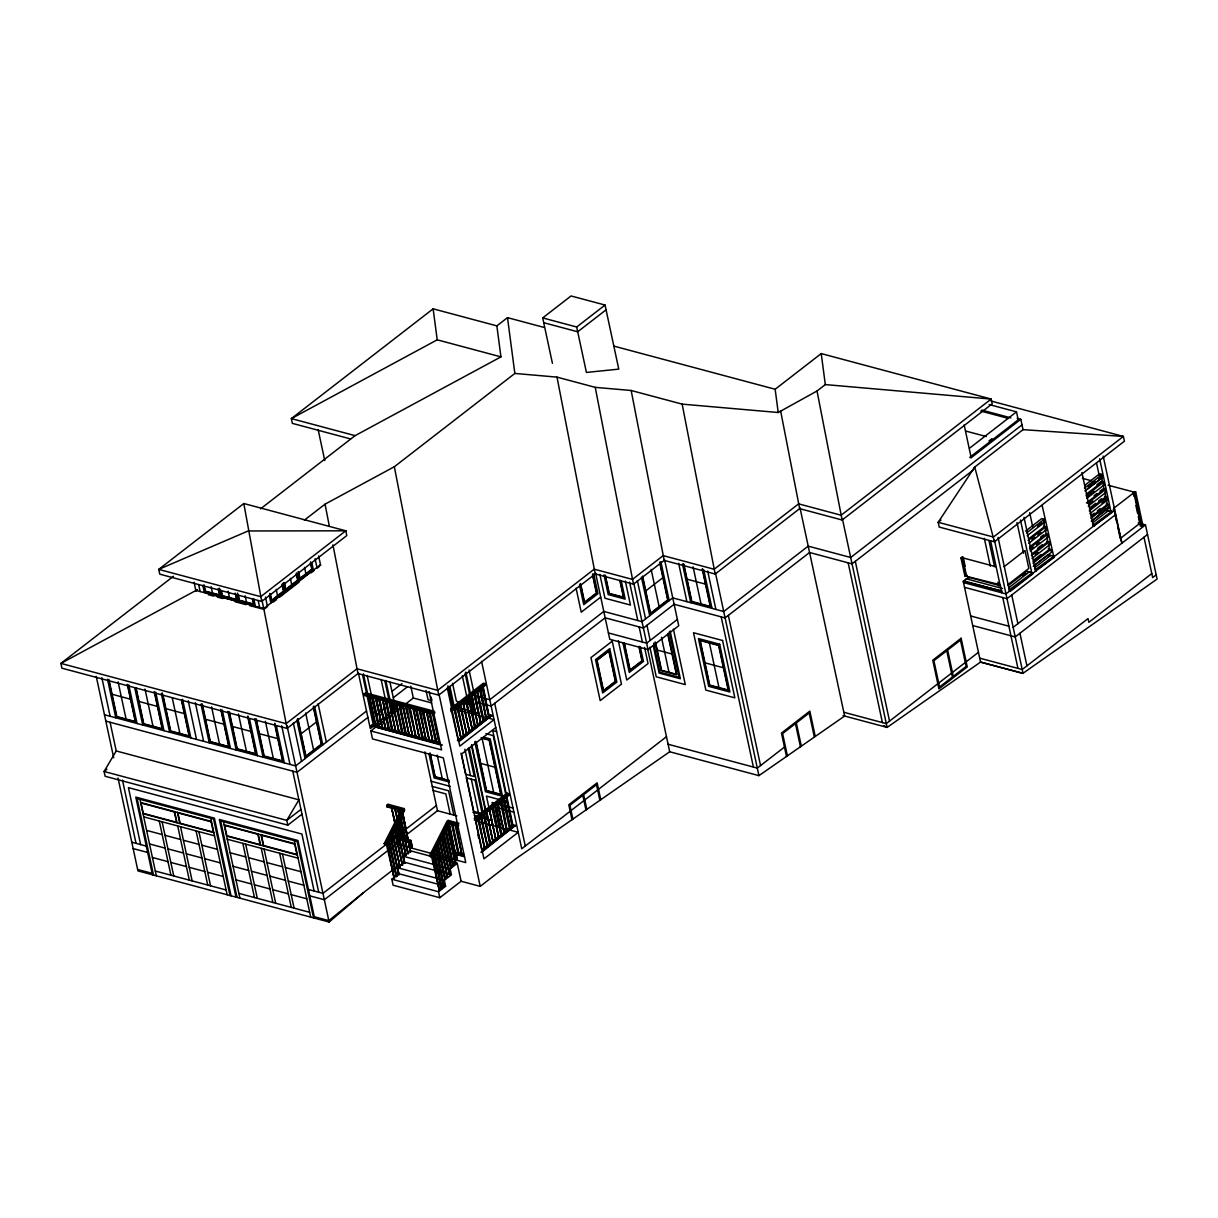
<?xml version="1.0" encoding="UTF-8"?>
<svg xmlns="http://www.w3.org/2000/svg" width="1218" height="1218" viewBox="0 0 1218 1218"><rect width="100%" height="100%" fill="white"/><g stroke="black" fill="none" stroke-linecap="round" stroke-linejoin="round"><path stroke-width="1.5" d="M384.188 843.648L401.575 809.315L401.925 810.899L387.05 806.91L386.715 805.326L388.04 804.291L404.315 808.645L404.665 810.244L386.517 844.881L384.188 843.648L386.517 844.881M385.101 844.516L402.991 809.681L386.715 805.326M392.013 832.046L392.912 831.483L400.006 867.033L392.013 832.046L400.006 867.033M393.947 828.225L394.312 827.509L402.382 865.206L394.845 827.661L393.947 828.225L402.382 865.206M387.096 842.947L386.197 843.511L394.206 878.498L387.096 842.947L394.206 878.498M388.664 839.841L388.496 838.974L396.566 876.655L389.029 839.126M390.613 836.02L390.445 835.152L398.925 874.828L390.963 835.304M396.779 823.84L404.741 863.364L396.246 823.688M405.822 855.569L398.712 820.019L405.822 855.569L398.21 822.424M400.28 816.913L400.113 816.06L408.182 853.742L400.646 816.197M410.542 851.915L402.579 812.376L410.542 851.915L402.092 814.796M449.259 822.622L431.827 857.015L430.411 856.635L429.497 855.767L446.899 821.434L448.224 820.399L458.851 823.246L457.511 824.266L446.899 821.434M430.411 856.635L432.131 853.239M431.827 857.015L430.913 856.147L448.315 821.815L449 823.14M439.089 840.313L439.454 839.598L447.508 877.28L439.987 839.735L439.089 840.313L447.508 877.28M432.238 855.021L431.339 855.599L439.348 890.571L432.238 855.021L439.348 890.571M436.105 847.378L444.068 886.917L436.105 847.378L435.222 847.956M441.555 836.629L441.388 835.776L449.884 875.453L441.921 835.913M445.423 828.986L445.255 828.133L453.324 865.815L445.788 828.27M110.077 722.274L116.228 750.958L104.093 771.481L105.113 776.262L287.813 825.149L301.988 814.172M994.482 540.259L1023.044 673.463L980.551 662.09L963.255 581.382L968.584 577.271L1000.739 585.873M118.024 778.013L137.938 870.885L329.119 922.041L364.045 892.215L399.489 864.765M363.451 892.672L328.799 920.61L314.29 916.728M378.691 698.812L379.666 698.599L385.71 729.217L378.691 698.812L379.666 698.599M385.192 729.08L386.152 728.866M544.157 327.459L507.495 317.639L496.853 325.876L433.136 308.824L291.361 418.596L292.381 423.377L350.647 438.952M243.813 503.521L158.736 569.385L159.771 574.165L261.733 601.448L346.795 535.585L345.775 530.804L243.813 503.521L261.733 601.448M173.474 576.251L60.9 663.399L61.92 668.18L287.098 728.425L357.985 673.539L438.708 695.143L595.252 573.952L633.482 584.183L664.206 560.402L715.179 574.043L799.663 508.637L842.14 520.01L992.183 403.843L991.163 399.062L821.221 353.585L775.15 389.258L613.826 346.095M260.53 508.85L355.077 435.648L500.948 356.874L496.853 325.876M542.695 317.913L571.044 295.959L605.041 305.048L618.774 369.13L586.421 372.434L576.677 327.003L542.695 317.913L552.424 363.329M304.378 520.162L325.054 504.161L394.343 466.738L514.849 373.439L557.007 377.123L595.237 387.354L631.168 390.491L682.156 404.132L778.211 412.506L817.034 390.993L825.317 384.583L991.163 399.062L841.12 515.229L798.627 503.856L714.159 569.263L663.171 555.621L632.462 579.403L594.217 569.171L437.673 690.362L356.965 668.758L286.078 723.644L60.9 663.399L197.514 589.619M576.677 327.003L605.041 305.048M606.062 309.829L577.697 331.783L543.715 322.694M320.486 564.665L263.773 608.574L196.007 590.441M265.128 608.437L267.503 606.594L265.463 597.094M273.517 601.936L276.516 599.606M279.531 597.277L299.08 582.143M311.108 572.841L314.122 570.511M319.466 566.355L317.122 568.182L315.081 558.681M106.925 769.289L104.093 771.481L286.778 820.369L300.953 809.391M301.151 733.799L316.513 721.909M433.562 712.941L432.07 713.55L364.624 695.508L364.273 693.91L365.613 692.875L434.598 711.342M364.624 695.508L365.948 694.473M375.327 697.899L376.301 697.701L382.345 728.318L375.327 697.899L376.743 697.366M366.527 711.038L295.639 765.924L104.459 714.768M391.937 691.367L401.925 683.633M367.897 717.417L297.009 772.288L105.829 721.132M393.307 697.747L407.573 686.693M388.786 701.507L389.76 701.309L395.804 731.911L388.786 701.507L390.202 700.959M392.15 702.405L399.169 732.81L393.125 702.207L392.15 702.405L399.169 732.81M442.043 745.309L371.109 725.776L372.51 724.68L439.698 742.66M371.246 726.37L372.51 724.68M372.449 726.887L370.287 728.562L358.305 672.64M403.6 706.684L409.263 735.52L402.244 705.1L403.219 704.902M369.13 696.254L375.098 726.37L376.073 726.172L369.587 695.904M375.098 726.37L376.073 726.172M402.244 705.1L403.66 704.567M456.857 815.908L437.49 810.731L394.967 843.663L465.778 862.603L443.322 757.87L372.51 738.915L370.805 730.952L413.328 698.021L431.674 702.938M405.609 705.998L412.628 736.418L406.584 705.801L405.609 705.998L412.628 736.418M371.962 697L378.463 727.268L379.437 727.07L372.936 696.803M378.463 727.268L379.437 727.07M381.828 728.181L382.802 727.968M408.517 707.247L415.993 737.316L409.933 706.699M411.882 708.145L413.222 707.125M412.415 708.297L413.298 707.597L419.342 738.215L412.856 707.947M415.247 709.043L416.663 708.511M382.589 699.848L388.542 729.978L389.516 729.78L383.031 699.513M415.78 709.196L417.104 708.16M388.542 729.978L389.516 729.78M418.611 709.942L419.586 709.744M385.421 700.609L391.907 730.876L392.881 730.678L386.395 700.411M419.144 710.094L420.027 709.409L426.072 740.011L419.053 709.607M391.907 730.876L392.881 730.678M421.976 710.855L429.436 740.909L423.392 710.307M395.271 731.774L396.246 731.576M425.341 711.754L426.665 710.718M398.636 732.673L399.611 732.475M425.874 711.891L426.757 711.205L432.801 741.808L426.315 711.54M428.706 712.652L430.121 712.104M395.515 703.304L402.001 733.571L402.975 733.373L396.489 703.106M429.238 712.789L430.563 711.769M402.001 733.571L402.975 733.373M398.88 704.202L405.366 734.469L406.34 734.271L399.854 704.004M405.366 734.469L406.34 734.271M408.73 735.367L409.705 735.17M412.095 736.266L413.069 736.068M450.63 708.541L483.409 683.176L484.992 683.602L485.343 685.186L451.071 711.723M415.46 737.179L416.434 736.966M450.736 710.124L484.992 683.602M482.526 686.176L485.343 685.186M466.753 734.317L459.734 703.913L466.753 734.317L460.709 703.715L459.643 703.425M464.043 701.69L462.536 701.735L469.554 732.155L463.068 701.888M477.974 725.639L471.929 695.021L477.974 725.639L470.955 695.219L472.462 695.173M460.709 703.715L459.734 703.913M468.671 697.533L469.646 697.335M480.775 723.462L474.731 692.844L480.775 723.462L473.756 693.057M484.81 685.049L482.709 686.678L489.194 716.945L483.15 686.328M600.718 597.109L581.23 612.197L576.099 588.248M418.825 738.078L419.799 737.88M423.164 738.778L415.688 708.709L422.189 738.976L423.164 738.778L417.043 710.292M425.539 739.874L426.513 739.676M428.903 740.772L429.878 740.574M432.268 741.671L433.243 741.473M436.607 742.371L429.147 712.302L435.633 742.569L436.607 742.371L430.502 713.885M438.998 743.467L440.048 743.208L438.998 743.467L432.512 713.2M645.768 590.913L662.896 577.652M457.374 740.377L490.154 715.012L491.828 715.453L459.186 741.427M482.465 688.292L488.57 716.778L489.636 716.595M458.988 739.828L473.893 728.288M468.138 697.396L474.639 727.664L475.614 727.466L469.113 697.198M477.441 725.486L478.415 725.289M480.242 723.325L481.217 723.127M476.558 690.88L483.059 721.147L484.033 720.949L477.623 691.169M484.322 720.219L488.783 716.763M457.801 740.696L458.242 740.361M454.497 710.033L461.135 738.671L455.09 708.054M463.936 736.494L456.917 706.09L463.936 736.494L457.892 705.892L456.385 705.938M465.337 699.574L472.356 729.978L466.403 699.848M474.639 727.664L475.614 727.466M483.059 721.147L484.033 720.949M479.374 688.703L486.393 719.122L480.882 688.642M459.049 740.833L491.828 715.453M387.05 806.91L388.375 805.89L388.04 804.291M396.2 826.9L398.058 837.938L391.48 807.184L395.439 823.338M391.039 807.519L392.455 806.971M495.756 727.588L461.5 754.109L483.957 858.857L518.213 832.32L475.553 820.917M398.423 822.47L401.422 838.837L394.845 808.082L397.662 818.907M395.363 808.219L394.388 808.417M403.006 809.681L404.315 808.645M410.892 840.374L394.936 836.096L393.536 837.192L409.461 841.455L410.892 840.374L412.293 846.952L410.877 848.033L409.126 841.927M401.864 838.486L395.074 836.69L393.673 837.786L408.532 841.76M396.094 836.751L322.968 893.357L308.443 889.475M402.062 832.122L436.379 805.555M677.36 619.399L646.651 643.18L608.406 632.949M395.226 844.85L324.338 899.737L309.814 895.854M595.587 573.16L609.776 639.313L648.006 649.544L678.731 625.763L664.526 559.504M399.671 818.222L404.254 839.583L410.542 840.846L412.293 846.952M405.229 839.385L404.254 839.583M408.06 840.146L402.473 811.797M410.42 847.895L411.821 846.815M405.289 855.432L406.264 855.219M400.113 817.887L407.649 853.59L408.624 853.392M410.009 851.763L410.984 851.565M448.742 822.957L447.767 823.17L457.861 825.865L458.821 825.119M448.3 823.307L449.183 822.622L455.227 853.224L448.209 822.82M397.616 867.779L444.357 880.279L445.636 886.247L398.895 873.748L397.616 867.779L404.711 862.283L449.64 874.311M399.474 866.881L400.448 866.683M401.849 865.054L402.823 864.856M395.88 824.419L404.209 863.227L405.183 863.029M454.497 824.967L455.821 823.931M455.989 824.358L454.938 824.616L461.957 855.036L455.989 824.358L461.957 855.036M799.982 507.739L844.637 716.032L758.921 775.638L669.702 751.765L516.051 858.614L480.212 886.369L461.089 881.253L439.82 897.712L393.094 885.212L391.815 879.244L398.895 873.748M393.673 878.345L394.647 878.148M388.542 841.531L396.033 876.518L397.007 876.321M390.08 835.868L398.393 874.691L399.367 874.494M474.213 818.526L506.977 793.162L508.576 793.588L508.926 795.187L476.04 820.627M474.32 820.11L508.576 793.588M477.608 817.765L478.674 818.039L484.718 848.657L477.7 818.252L478.674 818.039M487.52 846.48L480.501 816.075L487.52 846.48L481.475 815.877L480.41 815.588M489.453 809.696L495.939 839.963L489.362 809.209M498.741 837.801L492.696 807.184L498.741 837.801L491.722 807.382L493.229 807.321M497.873 803.18L504.359 833.447L497.34 803.043L498.847 802.982M481.475 815.877L480.501 816.075M486.637 811.873L493.138 842.14L486.119 811.736L487.17 812.01M501.116 800.668L507.16 831.285L501.649 800.805M508.393 795.034L506.81 796.8M969.528 448.224L1016.497 411.867L1018.218 419.829L969.772 457.329L971.188 457.709L1020.806 419.296L1023.029 429.649L974.735 467.042L938.18 522.278L939.2 527.044L994.436 541.827L1124.412 441.205L1123.377 436.425L991.102 401.026M455.182 858.416L454.101 853.392L455.502 852.311L464.043 854.594M456.415 854.503L457.374 858.918L455.958 860.015L454.695 854.107L456.111 853.026M989.031 440.946L991.985 438.663M451.574 823.718L458.059 853.985L459.034 853.788L452.548 823.52M458.059 853.985L459.034 853.788M461.424 854.884L462.475 854.625M457.374 858.918L455.958 860.015M464.378 856.102L454.101 853.392M443.352 834.497L450.432 867.505L451.406 867.307L443.854 832.092M445.286 830.691L452.791 865.678L453.766 865.48M446.839 825.028L455.151 863.851L456.126 863.638L447.722 824.449M464.469 856.726L454.695 854.107M1022.009 424.869L850.697 557.494L808.204 546.136L723.736 611.527L672.747 597.886L642.038 621.667L603.793 611.436L489.788 699.711L474.563 695.63M450.432 867.505L451.406 867.307M455.151 863.851L456.126 863.638M457.252 863.334L410.512 850.819L403.432 856.315L450.158 868.815L457.252 863.334L461.089 881.253M482.45 849.22L513.722 824.997L515.412 825.454L481.277 852.57M437.155 844.135L444.616 878.97L445.59 878.772L438.054 843.556M446.991 877.143L447.965 876.93M441.023 836.492L449.351 875.3L450.325 875.103M484.185 848.52L485.16 848.307M486.987 846.343L487.961 846.145M483.302 813.898L489.803 844.165L490.763 843.967L484.277 813.7M492.605 842.003L493.579 841.79M495.406 839.826L496.381 839.628M498.208 837.649L499.182 837.451M494.538 805.22L501.024 835.487L501.999 835.274L495.589 805.494M503.826 833.31L504.8 833.112M500.522 802.647L506.627 831.133L507.601 830.935M504.45 798.643L502.943 798.688L509.444 828.956L510.418 828.758L503.917 798.49L510.418 828.758M505.668 796.496L512.154 826.763L513.22 826.596L492.742 730.617L496.639 731.653M482.572 849.814L491.509 842.902M494.493 840.587L513.859 825.591L515.534 826.048M444.616 878.97L445.59 878.772M489.803 844.165L490.763 843.967M501.024 835.487L501.999 835.274M512.154 826.763L513.22 826.596M444.357 880.279L451.436 874.798L450.158 868.815M481.14 851.976L515.412 825.454M438.815 890.434L439.789 890.221M433.669 853.62L441.175 888.592L442.149 888.394L434.171 851.199M435.618 849.799L443.535 886.765L444.509 886.567M441.175 888.592L442.149 888.394M391.815 879.244L438.541 891.743L445.636 886.247M941.027 520.071L938.18 522.278L993.416 537.047L1123.377 436.425L1023.029 429.649M666.474 736.707L521.746 848.748L481.552 661.313M967.092 575.292L964.854 575.931L961.002 557.996L962.19 557.083L963.255 557.372L965.174 566.34M961.002 557.996L963.255 557.372M964.854 575.931L1000.13 584.747M1025.526 531.155L1041.771 518.579L1044.252 519.233L1044.846 522.035L1027.124 535.753M1084.903 485.19L1099.671 473.756L1102.153 474.426L1102.747 477.212L1085.025 490.93L1102.564 477.167M1026.53 532.966L1044.252 519.233M1084.431 488.144L1102.153 474.426M1037.706 526.267L1042.136 522.842M1088.207 487.17L1095.591 481.445M1098.545 479.161L1101.498 476.877L1102.747 477.212M1096.855 484.749L1101.285 481.323L1103.767 481.993L1104.361 484.779L1086.639 498.497M1028.388 539.056L1044.633 526.481L1043.613 521.7M1086.289 494.234L1102.534 481.658L1101.498 476.877M1028.159 540.533L1045.881 526.8L1046.475 529.602L1028.753 543.319M1086.045 495.711L1103.767 481.993M1031.95 539.559L1034.904 537.275M1037.858 534.976L1040.811 532.692M1086.882 497.02L1094.266 491.311M1040.598 537.138L1043.552 534.854M1094.053 495.756L1097.007 493.473M1099.961 491.174L1102.914 488.89L1105.396 489.56L1105.99 492.346L1088.268 506.064M1004.058 566.72L1024.993 550.506L1028.829 568.425L1007.91 584.64M1030.017 546.623L1046.262 534.047L1047.495 534.382L1048.104 537.168L1030.382 550.886L1029.773 548.1L1047.495 534.382M1086.426 502.943L1104.147 489.225L1103.127 484.444L1104.361 484.779M1087.674 503.278L1105.396 489.56M1030.611 549.409L1033.564 547.126M1036.518 544.842L1039.472 542.543M1089.988 503.445L1092.942 501.161M1037.782 548.146L1042.212 544.705M1089.76 507.891L1095.667 503.323M1098.621 501.04L1101.574 498.741M1031.631 554.19L1047.876 541.614L1046.856 536.834L1048.104 537.168M1089.531 509.368L1105.777 496.792L1104.756 492.011L1105.99 492.346M1031.402 555.667L1049.124 541.949L1049.718 544.735L1031.996 558.453M1089.288 510.844L1107.01 497.127L1107.604 499.913L1089.897 513.631M784.468 747.076L757.307 768.101L668.088 744.244M1035.193 554.692L1038.147 552.409M1101.94 503.004L1106.37 499.578L1107.604 499.913M1033.503 560.28L1040.888 554.555M1091.389 515.458L1094.343 513.174M1097.296 510.89L1100.25 508.606M1033.26 561.757L1049.505 549.181L1048.485 544.4L1049.718 544.735M1091.145 516.934L1107.39 504.359L1106.37 499.578M1033.016 563.234L1050.738 549.516L1051.347 552.302L1033.625 566.02M1090.917 518.411L1108.639 504.694L1109.233 507.48L1091.511 521.197M1099.138 514.011L1106.523 508.287M1008.337 585.523L1026.774 571.257L1032.438 572.764L1032.697 573.967L1010.24 591.354L1009.25 589.893L1032.438 572.764M1033.275 566.218L1048.043 554.784L1053.707 556.306L1053.966 557.509L1028.997 576.099M1091.328 521.152L1109.05 507.434M1022.77 575.749L1025.617 573.541M1008.58 587.944L1029.545 571.714M1034.569 567.832L1050.814 555.256M1092.455 523.009L1108.7 510.433L1111.592 511.484L1111.851 512.687L1093.414 526.206L1081.904 472.477M1133.912 496.244L1133.121 492.529L1134.293 491.615L1135.709 491.996L1142.88 525.445L1141.692 526.359L1140.292 525.978L1138.297 516.691M1116.799 522.507L1113.739 508.271L1133.836 492.711L1140.322 522.979L1120.24 538.539L1117.561 526.069M1035.254 569.765L1053.707 556.306M1111.592 511.484L1093.17 525.019M1025.998 578.413L1005.977 593.912L963.514 582.585M1039.959 567.603L1106.705 515.93M1099.626 458.76L1111.136 512.489L1114.683 509.748L1113.267 509.368M1115.718 514.529L1007.012 598.693L964.519 587.32M978.45 652.3L886.308 723.629L843.83 712.271M1013.163 627.361L1145.483 524.912L1157.1 579.068L1022.998 673.295L980.551 662.09L887.115 727.405L843.1 715.636M1147.539 534.474L1015.203 636.923L972.725 625.55M1151.786 573.587L1088.846 622.322L1088.039 618.561L1022.191 669.519L979.714 658.162M1156.187 574.835L1152.654 577.591L1143.991 537.214M1133.121 492.529L1135.709 491.996M500.948 356.874L437.216 339.822L291.361 418.596L355.077 435.648M1105.929 509.977L1108.761 510.723M208.354 594.719L213.729 596.135M217.322 597.079L222.696 598.495M235.257 601.799L246.006 604.63M249.599 605.574L263.941 609.35L261.9 599.865M989.153 404.543L1016.497 411.867M1017.137 418.307L1020.806 419.296M981.738 410.07L1010.91 417.881M980.749 411.029L1008.276 418.398M966.026 431.126L986.215 436.531M1082.467 478.354L1091.617 480.805M1108.091 485.206L1133.699 492.011M1104.528 496.457L1107.01 497.127M1106.157 504.024L1108.639 504.694M1113.739 508.271L1121.611 541.903M1107.999 507.145L1109.233 507.48M1106.644 510.159L1110.892 511.301M1138.175 522.948L1145.483 524.912M1141.464 525.065L1142.88 525.445M1043.4 526.146L1045.881 526.8M1046.475 529.602L1045.242 529.267L1046.262 534.047M1046.643 541.279L1049.124 541.949M1048.272 548.846L1050.738 549.516M1053.966 557.509L1042.121 505.394M996.294 566.827L962.662 557.829L966.498 575.749M966.148 578.794L1002.566 588.538M963.849 580.925L1002.094 591.156L963.255 581.382M970.67 615.988L1008.915 626.219M687.059 579.189L705.466 584.122M657.233 650.047L672.016 654.005M704.994 662.836L723.401 667.753M481.643 686.389L483.241 686.815M478.065 690.819L476.999 690.53L483.576 721.284M474.198 692.707L475.264 692.996M470.955 695.219L472.021 695.508M467.621 697.259L469.204 697.686M466.844 699.513L465.778 699.223L472.356 729.978M475.934 702.01L491.159 706.075L605.163 617.815L643.393 628.046L674.117 604.265L725.106 617.907L809.574 552.5L852.052 563.873L972.619 470.529L974.735 467.042L994.436 541.827M462.003 701.598L463.601 702.025M491.95 716.062L490.154 715.012M455.989 707.186L478.324 713.154L469.082 670.037M454.116 708.252L461.135 738.671M455.532 709.318L494.051 719.625L459.795 746.147L447.28 687.805M451.223 709.942L452.289 710.231L451.315 710.429L458.333 740.849M364.273 693.91L435.085 712.85M413.298 707.597L419.342 738.215M426.757 711.205L432.801 741.808M483.424 737.103L490.245 738.93L502.501 796.267L485.48 791.7L474.776 741.747M481.14 737.621L489.438 739.844L501.177 794.791L486.286 790.786L475.675 741.336M376.271 726.248L408.959 735.002M412.582 735.961L436.181 742.28M371.109 725.776L441.921 744.716M370.805 730.952L441.616 749.892L429.101 691.55M480.745 763.427L494.95 767.218M508.926 795.187L507.327 794.76L506.977 793.162M449.366 780.51L435.207 776.719L430.182 753.242M448.315 780.601L434.948 777.008L429.832 753.196M449.427 782.032L434.141 777.921L428.98 753.881M502.425 798.551L504.008 798.978M112.086 694.275L130.493 699.208M138.989 701.477L157.396 706.41M165.541 708.587L184.314 713.611M205.553 719.29L223.96 724.223M232.455 726.491L250.862 731.409M259.008 733.601L277.78 738.61M431.172 781.256L450.325 786.402M507.327 801.688L486.424 796.085L495.939 839.963M500.141 800.865L501.207 801.155M497.34 803.043L498.406 803.332M432.283 786.417L448.589 790.802L453.796 815.086M513.022 808.082L492.102 802.479L497.294 826.763M496.031 805.159L494.98 804.87L501.557 835.624M513.889 812.162L496.609 807.534L500.933 827.692M433.166 790.497L445.834 793.908L450.173 814.111M491.722 807.382L492.788 807.671M488.92 809.559L489.986 809.848M487.611 811.675L486.561 811.386L493.138 842.14M472.873 812.33L483.668 815.223L469.219 747.608M474.457 815.786L477.821 816.684L474.457 815.771M490.169 819.988L479.511 817.141L487.733 819.333M488.433 819.516L491.615 820.369M402.26 810.625L403.676 811.005M442.956 832.67L450.964 867.642M116.228 750.958L298.912 799.83L286.778 820.369L287.813 825.149M459.369 853.894L464.256 855.203M429.497 855.767L430.913 856.147M140.633 802.525L211.445 821.48M224.188 824.89L295 843.83M143.024 813.685L213.835 832.625M226.578 836.035L297.39 854.99M143.709 816.867L214.52 835.822M227.264 839.217L298.075 858.172M146.602 830.402L162.192 834.574M165.024 835.335L180.599 839.506M183.431 840.268L199.006 844.424M201.838 845.185L217.413 849.357M230.156 852.767L245.747 856.939M248.579 857.685L264.154 861.857M266.986 862.618L282.561 866.79M285.393 867.551L300.968 871.707M149.51 843.952L165.085 848.124M167.917 848.87L183.492 853.042M186.339 853.803L201.914 857.974M204.746 858.72L220.321 862.892M233.064 866.303L248.639 870.474M251.471 871.235L267.046 875.407M269.878 876.153L285.469 880.325M288.301 881.086L303.876 885.258M131.788 842.217L146.297 846.099M133.143 848.581L147.667 852.463M152.417 857.487L167.993 861.659M170.825 862.42L186.4 866.592M189.232 867.338L204.807 871.509M207.639 872.271L223.229 876.442M235.972 879.853L251.547 884.009M254.379 884.77L269.954 888.942M272.786 889.703L288.361 893.86M291.193 894.621L306.784 898.793M155.31 871.037L226.122 889.977M238.865 893.388L309.676 912.328M137.619 869.454L152.143 873.336M485.906 733.647L493.153 735.581L512.778 826.931M483.15 818.1L487.2 819.196L486.012 813.639M1093.155 524.943L1094.129 526.404M883.811 725.593L887.115 727.405L842.46 519.112M1134.521 492.894L1141.692 526.359M1135.907 505.531L1137.49 512.961M1103.188 456.095L1121.854 543.198M1096.535 463.053L1099.26 475.72M1106.629 510.083L1106.888 511.362M1048.043 554.784L1048.302 555.987M1029.667 512.656L1032.834 527.485M1035.985 570.024L1036.244 571.227M1024.018 517.3L1035.528 571.029M1020.471 520.04L1031.707 572.506M1017 522.522L1023.592 553.276M1011.747 595.023L1017.898 623.692M1019.938 633.253L1026.926 665.865M1009.981 590.151L1010.24 591.354M990.599 540.853L1001.744 592.816M1002.764 597.551L1017.943 668.393M964.154 424.869L971.188 457.709M989.031 540.914L994.543 566.644M997.877 582.189L998.653 585.843M984.357 538.417L990.31 566.218M968.584 577.271L968.828 578.459M962.19 557.083L962.951 560.676M962.068 558.286L965.904 576.205M964.428 580.392L964.686 581.61M855.31 561.361L889.551 721.117M842.14 520.01L817.034 390.993M848.17 562.823L882.411 722.594M799.663 508.637L780.571 410.679M815.253 736.448L809.833 711.114L781.469 733.069L786.493 756.469M814.355 737.088L809.194 713.002L796.344 722.944L801.322 746.147L800.424 746.771L795.461 723.629L782.611 733.586L787.391 755.83M728.349 615.394L760.55 765.589M715.499 573.145L758.921 775.638M715.179 574.043L682.156 404.132M721.208 616.856L753.409 767.066M707.673 571.044L715.895 609.442M703.73 569.796L712.012 608.391M702.512 568.776L710.688 606.914L691.565 601.799L683.389 563.66M702.284 569.248L710.246 606.427L691.839 601.494L683.877 564.33M693.072 566.781L701.05 603.961M709.409 642.982L718.833 686.952M682.491 564.117L690.758 602.712M678.639 563.279L686.876 601.662M664.206 560.402L631.168 390.491M660.887 561.803L669.2 600.641M659.882 561.985L668.058 600.124L650.336 613.842L642.556 577.53M659.714 562.792L667.677 599.956L650.549 613.217L642.586 576.053M673.387 629.082L685.292 684.592L656.258 676.827L649.91 647.215M670.128 630.97L680.375 678.761L659.121 673.082L653.213 645.51M669.321 631.883L679.05 677.284L659.928 672.169L653.701 643.119M667.951 633.436L676.812 674.772L661.313 670.616L655.147 641.871M667.677 633.741L676.371 674.27L661.572 670.311L655.649 642.678M651.143 569.415L659.121 606.594M661.465 637.288L668.971 672.29M641.444 577.134L649.712 615.729M637.364 580.529L645.586 618.927M646.956 625.291L650.199 640.424M633.802 583.285L648.006 649.544M647.58 648.585L669.702 751.765M633.482 584.183L595.237 387.354M644.581 647.443L648.037 663.582L626.768 680.04L618.318 640.622M629.554 582.143L637.79 620.541M639.145 626.905L642.388 642.038M640.272 646.621L643.439 661.45L629.264 672.427L622.916 642.769M625.336 581.123L630.467 605.057L604.965 598.236L599.835 574.302M639.176 646.362L642.297 660.948L629.904 670.539L624.042 643.226M638.887 646.575L641.916 660.765L630.102 669.915L624.408 643.302M621.347 581.23L625.184 599.149L608.193 594.597L603.976 574.881M620.114 580.149L623.875 597.673L609 593.684L605.239 576.16M619.916 580.788L623.433 597.17L609.274 593.379L605.361 575.185M595.252 573.952L557.007 377.123M593.699 573.982L597.931 593.699L583.742 604.676L579.524 584.96M592.648 573.906L596.79 593.181L584.381 602.788L580.24 583.513M592.496 574.82L596.409 593.014L584.594 602.164L580.681 583.955M600.763 799.708L597.14 782.839L568.791 804.778L571.988 819.714M599.88 800.393L596.515 784.712L583.666 794.654L586.832 809.391M585.934 810.031L582.783 795.339L569.933 805.296L572.886 819.09M494.691 703.334L525.278 846.008M479.816 688.368L486.393 719.122M497.781 802.692L504.359 833.447M493.671 792.4L482.054 738.23L489.164 740.148L500.735 794.303L486.561 790.497L476.101 741.747M465.839 672.062L474.426 712.119M465.078 673.219L473.36 711.83M468.595 697.061L475.172 727.801M462.292 675.731L468.458 704.506L456.415 701.294L452.563 683.298M462.977 701.401L469.554 732.155M471.777 744.7L485.784 810.229M471.381 745.188L485.221 809.94M483.744 813.563L490.321 844.318M468.245 748.415L474.274 776.597L465.581 774.267L461.043 753.12M464.865 749.161L470.544 775.592M471.29 779.17L478.461 812.695M449.914 686.495L454.238 706.714L452.122 706.151L447.782 685.917M478.141 817.902L484.718 848.657M448.894 686.404L453.187 706.44M475.72 821.861L481.521 849.053M477.943 834.665L478.704 838.228M439.059 694.382L480.212 886.369M438.708 695.143L394.343 466.738M431.157 697.107L431.933 700.746L428.051 699.711L426.056 690.408M433.045 713.352L439.531 743.619M437.232 755.13L442.347 779.002M452.015 823.383L458.592 854.138M456.263 855.843L456.902 858.797M448.224 820.399L448.391 821.191M448.65 822.485L455.227 853.224M422.859 710.155L429.436 740.909M447.585 826.093L455.593 863.501M447.356 825.165L455.684 863.988M419.494 709.257L426.072 740.011M410.801 686.176L413.328 698.021M424.884 751.871L437.49 810.731M409.415 706.562L415.993 737.316M437.688 844.272L445.149 879.107M402.777 705.252L409.263 735.52M433.806 851.915L441.708 888.744M399.321 703.867L405.807 734.134M399.413 704.354L405.899 734.621M438.541 891.743L439.82 897.712M395.957 702.969L402.534 733.723M389.973 682.232L395.698 708.891L374.428 725.365L363.39 673.874M385.801 680.466L392.44 711.419M384.858 680.832L388.801 699.223M389.318 701.644L395.804 731.911M385.862 700.259L392.44 731.013M381.127 679.507L385.025 697.716M385.801 701.355L386.974 706.821L375.753 715.514L367.166 675.457M382.498 699.36L389.075 730.115M379.133 698.462L385.71 729.217M378.92 698.63L385.406 728.897M409.461 841.455L410.877 848.033M402.412 813.928L410.451 851.428M376.088 697.884L382.574 728.151M375.86 698.051L382.345 728.318M318.111 429.512L324.78 460.602M398.728 809.117L399.504 812.68M405 839.567L397.753 809.315L398.91 814.659M398.21 808.98L399.443 814.812M372.419 696.666L378.996 727.42M394.845 808.082L401.422 838.837M369.054 695.767L375.631 726.522M391.557 807.671L398.058 837.938M362.614 675.076L373.545 726.05M357.985 673.539L332.94 544.842M318.614 555.956L320.654 565.457M311.854 562.899L313.346 569.857L270.822 602.788L269.33 595.83M310.605 561.909L312.204 569.339L299.795 578.946L298.212 571.516M310.453 562.807L311.823 569.171L300.009 578.322L298.638 571.942M304.546 567.375L305.916 573.754M297.679 573.876L299.171 580.834M296.431 572.886L298.029 580.316L285.621 589.923L284.022 582.493M296.279 573.785L297.649 580.149L285.834 589.299L284.464 582.92M318.126 703.745L326.363 742.143M290.371 578.352L291.741 584.731M314.548 706.288L322.816 744.883M313.498 706.242L321.674 744.381L305.733 756.728L297.557 718.59M313.331 707.034L321.293 744.198L305.931 756.089L297.968 718.924M283.124 583.117L284.997 591.811M282.256 583.864L283.855 591.293L271.447 600.9L269.848 593.471M282.104 584.762L283.474 591.126L271.66 600.276L270.289 593.897M305.642 712.987L313.62 750.151M276.197 589.329L277.567 595.693M296.827 720.005L305.094 758.601M293.325 722.959L301.546 761.341M287.022 725.7L329.119 922.041M287.098 728.425L263.484 607.127M258.14 600.489L259.632 607.462M292.762 771.161L318.72 892.231M281.708 725.806L289.975 764.402M253.816 599.028L255.308 605.985L204.319 592.344L202.827 585.386M252.796 598.921L253.983 604.493L239.124 600.52L237.525 593.09M252.522 599.226L253.542 604.006L239.383 600.215L238.363 595.435M314.122 890.997L301.912 834.041L128.423 787.635L140.633 844.576M276.44 726.126L284.312 762.894M274.826 723.279L283.002 761.417L263.88 756.302L256.024 719.625M274.583 723.751L282.561 760.915L264.154 755.997L256.176 718.818M314.594 918.159L297.953 840.496L219.347 819.47L236.003 897.118M245.107 595.739L246.462 602.118M313.544 917.87L297.146 841.41L220.671 820.947L237.068 897.407M294.314 840.648L310.697 917.108M265.387 721.284L273.35 758.449M236.825 594.475L238.317 601.433M235.805 594.384L236.992 599.956L222.118 595.967L220.93 590.395M235.181 593.09L236.551 599.454L222.392 595.678L221.371 590.897M228.101 591.187L229.471 597.566M254.806 718.605L263.073 757.2M282.485 854.001L294.101 908.171M279.653 853.239L291.269 907.41M249.523 718.924L257.409 755.693M247.909 716.077L256.084 754.216L236.977 749.1L229.182 712.774M247.68 716.549L255.658 753.714L237.236 748.796L229.273 711.616M219.453 588.203L221.311 596.881M218.798 589.832L220.001 595.404L205.126 591.43L203.939 585.858M218.189 588.538L219.56 594.917L205.4 591.126L204.03 584.747M211.11 586.65L212.48 593.014M238.484 714.083L246.447 751.262M261.002 834.741L263.392 845.886M264.078 849.083L275.694 903.238M258.17 833.98L260.561 845.14M261.246 848.322L272.862 902.477M227.888 711.403L236.17 750.014M198.656 584.579L200.148 591.552M222.224 709.896L230.507 748.491M194.043 582.219L195.991 591.278M221.402 710.688L229.182 747.015L210.059 741.899L201.883 703.76M220.778 709.348L228.74 746.512L210.333 741.595L202.371 704.415M245.671 844.15L257.287 898.321M242.839 843.389L254.455 897.559M211.567 706.882L219.544 744.061M200.985 704.202L209.252 742.813M223.503 821.708L239.9 898.168M195.322 702.695L203.589 741.29M231.039 895.793L214.398 818.146L135.792 797.105L152.448 874.768M188.242 700.792L196.509 739.402M229.989 895.519L213.592 819.044L137.116 798.582L153.514 875.057M210.76 818.298L227.157 894.758M182.578 699.284L190.845 737.88M181.741 700.076L189.536 736.403L170.413 731.287L162.177 692.875M181.528 700.594L189.095 735.916L170.687 730.983L163.105 695.676M172.317 698.127L179.883 733.449M198.93 831.65L210.547 885.806M196.098 830.889L207.715 885.044M161.324 693.59L169.607 732.201M155.66 692.083L163.943 730.678M154.838 692.875L162.618 729.201L143.511 724.086L135.716 687.759M154.214 691.535L162.177 728.714L143.77 723.781L136.203 688.474M177.447 812.376L179.838 823.535M180.523 826.717L192.139 880.888M174.616 811.63L177.006 822.774M177.691 825.956L189.308 880.127M145.003 689.068L152.981 726.248M134.817 688.231L142.704 724.999M162.116 821.8L173.732 875.955M159.284 821.039L170.901 875.194M128.758 684.881L137.04 723.477M127.936 685.688L135.716 722L116.593 716.884L108.813 680.573M127.311 684.333L135.274 721.513L116.867 716.58L108.904 679.416M118.1 681.882L126.078 719.046M139.948 799.343L156.346 875.818M107.519 679.202L115.786 717.798M101.855 677.68L110.122 716.275M122.485 780.159L136.035 843.343M96.237 676.371L113.7 757.824M998.075 537.382L1009.524 591.156M325.054 504.161L329.362 526.343M821.221 353.585L825.317 384.583M775.15 389.258L778.211 412.506M507.495 317.639L514.849 373.439M433.136 308.824L437.216 339.822M345.775 530.804L260.713 596.668L158.736 569.385L248.152 530.972L345.775 530.804M612.228 641.155L590.958 657.613L600.185 700.624L621.454 684.166L612.228 641.155M609.716 648.676L595.541 659.654L602.682 693.012L616.856 682.034L609.716 648.676M609.076 650.549L596.683 660.156L603.321 691.124L615.714 681.517L609.076 650.549M608.878 651.173L597.064 660.323L603.519 690.499L615.334 681.349L608.878 651.173M961.124 638.247L932.76 660.202L938.911 688.87L967.259 666.931L961.124 638.247M946.751 650.762L933.901 660.704L939.535 686.998L952.385 677.056L946.751 650.762M960.484 640.135L947.634 650.077L953.268 676.355L966.118 666.413L960.484 640.135M722.563 640.501L693.529 632.736L705.831 690.088L734.85 697.853L722.563 640.501M719.686 644.231L698.447 638.552L708.693 686.343L729.932 692.022L719.686 644.231M718.879 645.144L699.771 640.029L709.5 685.429L728.623 690.545L718.879 645.144M718.62 645.449L700.213 640.531L709.774 685.125L728.181 690.058L718.62 645.449M475.035 780.175L466.327 777.845L473.528 811.371L482.206 813.7L475.035 780.175M174.357 811.934L141.075 803.027L143.298 813.38L176.564 822.287L174.357 811.934M211.171 821.785L177.889 812.878L180.112 823.231L213.394 832.138L211.171 821.785M257.911 834.284L224.63 825.378L226.837 835.731L260.119 844.637L257.911 834.284M294.726 844.135L261.444 835.228L263.667 845.581L296.948 854.488L294.726 844.135"/></g></svg>
